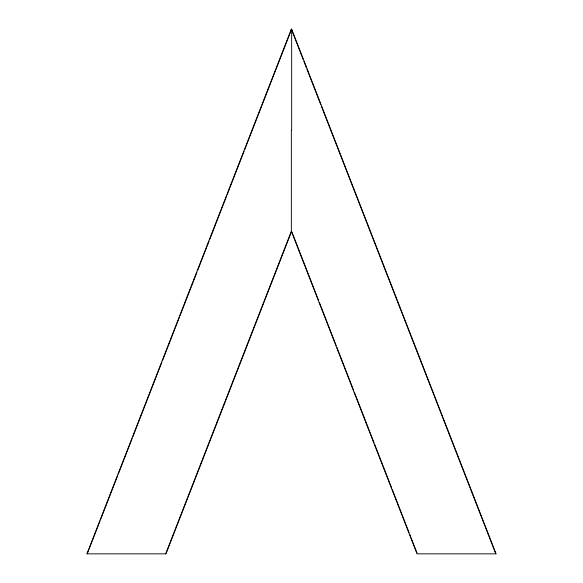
<?xml version="1.0" encoding="UTF-8"?>
<svg xmlns="http://www.w3.org/2000/svg" width="583" height="583" viewBox="0 0 583 583"><rect width="100%" height="100%" fill="white"/><g stroke="black" fill="none" stroke-linecap="round" stroke-linejoin="round"><path stroke-width="0.87" d="M303.226 59.663L291.34 29.15L86.911 553.85L165.98 553.85L291.66 231.269M87.231 553.85L100.116 520.794M100.772 519.096L117.62 475.866M118.276 474.168L132.152 438.569M132.807 436.871L161.87 362.276M162.533 360.586L179.375 317.356M180.038 315.658L196.879 272.429M197.542 270.731L209.1 241.063M209.756 239.373L226.605 196.136M227.261 194.445L244.109 151.216M244.765 149.518L291.66 29.15L496.089 553.85L417.02 553.85L291.34 231.269L291.34 130.206M165.652 553.85L291.34 231.269M303.889 61.361L306.199 67.293M306.862 68.991L320.73 104.59M321.393 106.288L495.769 553.85M291.996 232.114L318.712 300.697M319.375 302.388L336.194 345.566M336.857 347.264L353.677 390.442M354.34 392.133L374.133 442.934M374.789 444.632L391.616 487.811M392.272 489.501L409.098 532.68M409.754 534.378L417.013 553.005M291.66 29.15L291.66 130.206M291.34 29.15L291.34 30.87"/></g></svg>
